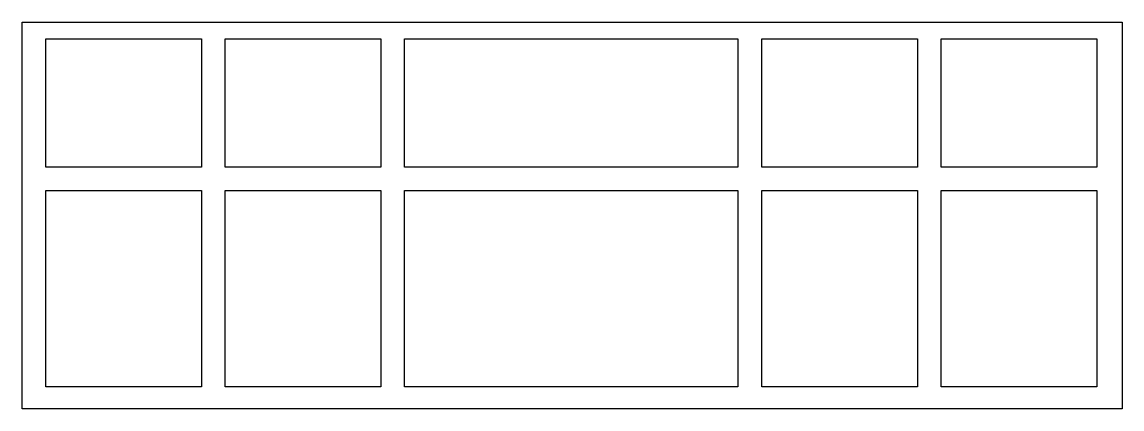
# Model space of a CAD drawing. Header units: millimetres. Extents: x 2379.8 to 2425, y 1780 to 1795.9.
import ezdxf

# ---------------------------------------------------------------- set-up
doc = ezdxf.new("R2010")
doc.units = ezdxf.units.MM
for name, color, linetype in [('superficieCasetones', 1, 'Continuous'), ('superficieMacizos', 6, 'Continuous'), ('superficieTotal', 3, 'Continuous'), ('superficieVacios', 2, 'Continuous')]:
    doc.layers.add(name, color=color, linetype=linetype)

msp = doc.modelspace()

# ---------------------------------------------------------------- linework, layer by layer
at = {"layer": 'superficieCasetones'}
for points in [[(2380.821, 1795.188), (2387.206, 1795.188), (2387.206, 1789.917), (2380.821, 1789.917)], [(2388.179, 1795.188), (2394.564, 1795.188), (2394.564, 1789.917), (2388.179, 1789.917)], [(2395.537, 1795.188), (2409.218, 1795.188), (2409.218, 1789.917), (2395.537, 1789.917)], [(2410.191, 1795.188), (2416.576, 1795.188), (2416.576, 1789.917), (2410.191, 1789.917)], [(2417.549, 1795.188), (2423.934, 1795.188), (2423.934, 1789.917), (2417.549, 1789.917)], [(2395.537, 1788.961), (2409.218, 1788.961), (2409.218, 1780.923), (2395.537, 1780.923)], [(2410.191, 1788.961), (2416.576, 1788.961), (2416.576, 1780.923), (2410.191, 1780.923)]]:
    msp.add_lwpolyline(points, close=True, dxfattribs=at)
at = {"layer": 'superficieMacizos'}
for points in [[(2380.821, 1788.961), (2387.206, 1788.961), (2387.206, 1780.923), (2380.821, 1780.923)], [(2388.179, 1788.961), (2394.564, 1788.961), (2394.564, 1780.923), (2388.179, 1780.923)]]:
    msp.add_lwpolyline(points, close=True, dxfattribs=at)
at = {"layer": 'superficieTotal'}
msp.add_lwpolyline([(2379.848, 1795.874), (2424.97, 1795.874), (2424.97, 1780.009), (2379.848, 1780.009)], close=True, dxfattribs=at)
at = {"layer": 'superficieVacios'}
msp.add_lwpolyline([(2417.549, 1788.961), (2423.934, 1788.961), (2423.934, 1780.923), (2417.549, 1780.923)], close=True, dxfattribs=at)

doc.saveas('drawing.dxf')
